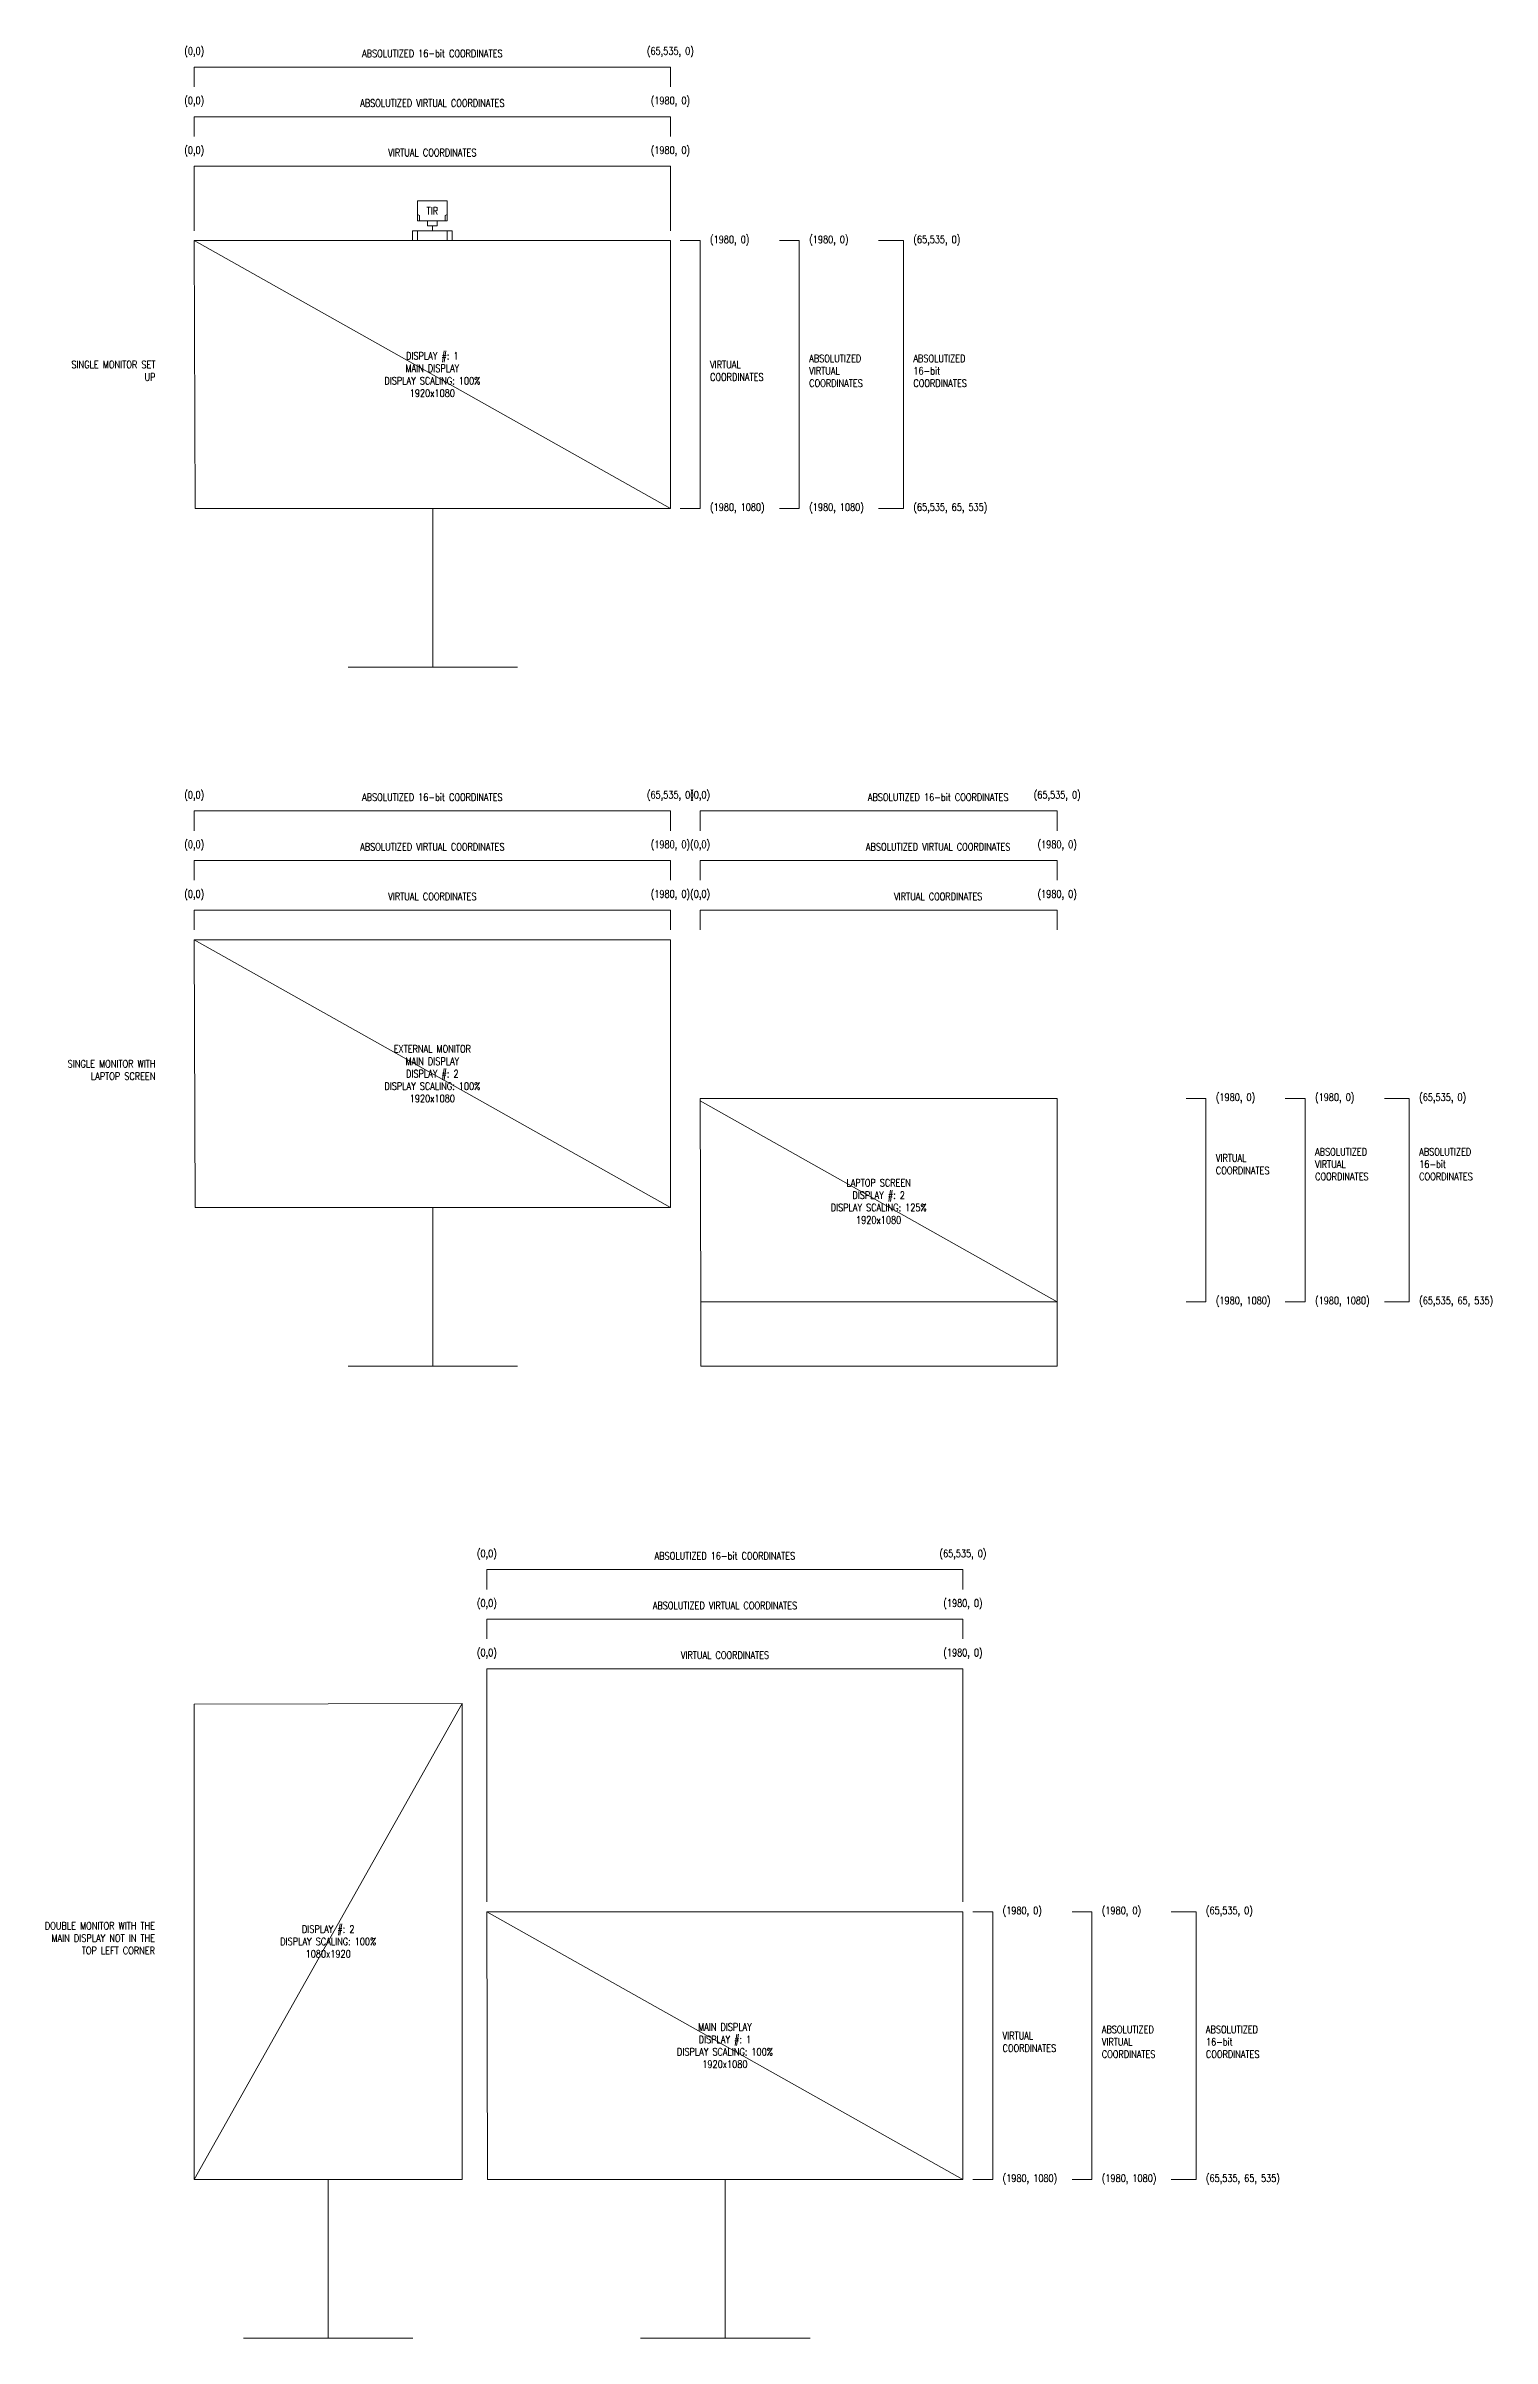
# Model space of a CAD drawing. Header units: inches. Extents: x 1382.6 to 1425.8, y 2000.2 to 2029.1.
# Drawn here: x 1382.57 to 1400.79, y 2000.19 to 2029.08 of the extents above; entities that cross this region are included whole.
import ezdxf

# ---------------------------------------------------------------- set-up
doc = ezdxf.new("R2010")
doc.units = ezdxf.units.IN
doc.header["$MEASUREMENT"] = 0
doc.layers.get('0').update_dxf_attribs({"lineweight": 18})
doc.layers.get('Defpoints').update_dxf_attribs({"color": 140, "lineweight": 18})
doc.styles.add('Annotative', font='romans.shx', dxfattribs={"width": 0.8})

msp = doc.modelspace()

# ---------------------------------------------------------------- linework, layer by layer
for p, q in [((1384.4375, 2028.5625), (1384.4375, 2028.8125)), ((1384.4375, 2028.8125), (1390.4375, 2028.8125)), ((1390.4375, 2028.8125), (1390.4375, 2028.5625)), ((1384.4375, 2027.9375), (1384.4375, 2028.1875)), ((1384.4375, 2028.1875), (1390.4375, 2028.1875)), ((1390.4375, 2028.1875), (1390.4375, 2027.9375)), ((1384.4375, 2026.75), (1384.4375, 2027.5625)), ((1384.4375, 2027.5625), (1390.4375, 2027.5625)), ((1390.4375, 2027.5625), (1390.4375, 2026.75)), ((1387.25, 2026.95291), (1387.27736, 2026.94201)), ((1387.4375, 2026.875), (1387.25, 2026.875)), ((1387.27736, 2026.94201), (1387.27736, 2026.875)), ((1387.375, 2026.875), (1387.375, 2026.8125)), ((1387.4375, 2026.875), (1387.625, 2026.875)), ((1387.5, 2026.875), (1387.5, 2026.8125)), ((1387.625, 2026.95291), (1387.59764, 2026.94201)), ((1387.59764, 2026.94201), (1387.59764, 2026.875)), ((1387.25, 2026.625), (1387.25, 2026.75)), ((1387.375, 2026.8125), (1387.4375, 2026.8125)), ((1387.4375, 2026.8125), (1387.4375, 2026.75)), ((1387.5, 2026.8125), (1387.4375, 2026.8125)), ((1387.625, 2026.625), (1387.625, 2026.75)), ((1390.5625, 2026.625), (1390.8125, 2026.625)), ((1390.8125, 2026.625), (1390.8125, 2023.25)), ((1391.8125, 2026.625), (1392.0625, 2026.625)), ((1392.0625, 2026.625), (1392.0625, 2023.25)), ((1393.0625, 2026.625), (1393.375, 2026.625)), ((1393.375, 2026.625), (1393.375, 2023.25)), ((1387.44238, 2023.25), (1387.44238, 2021.25)), ((1390.8125, 2023.25), (1390.5625, 2023.25)), ((1392.0625, 2023.25), (1391.8125, 2023.25)), ((1393.375, 2023.25), (1393.0625, 2023.25)), ((1387.44238, 2021.25), (1386.375, 2021.25)), ((1387.44238, 2021.25), (1388.50977, 2021.25)), ((1384.4375, 2019.1875), (1384.4375, 2019.4375)), ((1384.4375, 2019.4375), (1390.4375, 2019.4375)), ((1390.4375, 2019.4375), (1390.4375, 2019.1875)), ((1390.8125, 2019.1875), (1390.8125, 2019.4375)), ((1390.8125, 2019.4375), (1395.3125, 2019.4375)), ((1395.3125, 2019.4375), (1395.3125, 2019.1875)), ((1384.4375, 2018.5625), (1384.4375, 2018.8125)), ((1384.4375, 2018.8125), (1390.4375, 2018.8125)), ((1390.4375, 2018.8125), (1390.4375, 2018.5625)), ((1390.8125, 2018.5625), (1390.8125, 2018.8125)), ((1390.8125, 2018.8125), (1395.3125, 2018.8125)), ((1395.3125, 2018.8125), (1395.3125, 2018.5625)), ((1384.4375, 2017.9375), (1384.4375, 2018.1875)), ((1384.4375, 2018.1875), (1390.4375, 2018.1875)), ((1390.4375, 2018.1875), (1390.4375, 2017.9375)), ((1390.8125, 2017.9375), (1390.8125, 2018.1875)), ((1390.8125, 2018.1875), (1395.3125, 2018.1875)), ((1395.3125, 2018.1875), (1395.3125, 2017.9375)), ((1396.9375, 2015.8125), (1397.1875, 2015.8125)), ((1397.1875, 2015.8125), (1397.1875, 2013.25)), ((1398.1875, 2015.8125), (1398.4375, 2015.8125)), ((1398.4375, 2015.8125), (1398.4375, 2013.25)), ((1399.4375, 2015.8125), (1399.75, 2015.8125)), ((1399.75, 2015.8125), (1399.75, 2013.25)), ((1387.44238, 2014.4375), (1387.44238, 2012.4375)), ((1397.1875, 2013.25), (1396.9375, 2013.25)), ((1398.4375, 2013.25), (1398.1875, 2013.25)), ((1399.75, 2013.25), (1399.4375, 2013.25)), ((1387.44238, 2012.4375), (1386.375, 2012.4375)), ((1387.44238, 2012.4375), (1388.50977, 2012.4375)), ((1388.125, 2009.625), (1388.125, 2009.875)), ((1388.125, 2009.875), (1394.125, 2009.875)), ((1394.125, 2009.875), (1394.125, 2009.625)), ((1388.125, 2009), (1388.125, 2009.25)), ((1388.125, 2009.25), (1394.125, 2009.25)), ((1394.125, 2009.25), (1394.125, 2009)), ((1388.125, 2005.6875), (1388.125, 2008.625)), ((1388.125, 2008.625), (1394.125, 2008.625)), ((1394.125, 2008.625), (1394.125, 2005.6875)), ((1394.25, 2005.5625), (1394.5, 2005.5625)), ((1394.5, 2005.5625), (1394.5, 2002.1875)), ((1395.5, 2005.5625), (1395.75, 2005.5625)), ((1395.75, 2005.5625), (1395.75, 2002.1875)), ((1396.75, 2005.5625), (1397.0625, 2005.5625)), ((1397.0625, 2005.5625), (1397.0625, 2002.1875)), ((1386.125, 2002.1875), (1386.125, 2000.1875)), ((1391.12988, 2002.1875), (1391.12988, 2000.1875)), ((1394.5, 2002.1875), (1394.25, 2002.1875)), ((1395.75, 2002.1875), (1395.5, 2002.1875)), ((1397.0625, 2002.1875), (1396.75, 2002.1875)), ((1386.125, 2000.1875), (1385.05762, 2000.1875)), ((1386.125, 2000.1875), (1387.19238, 2000.1875)), ((1391.12988, 2000.1875), (1390.0625, 2000.1875)), ((1391.12988, 2000.1875), (1392.19727, 2000.1875))]:
    msp.add_line(p, q)
for points in [[(1387.25, 2026.875), (1387.25, 2027.125), (1387.4375, 2027.125)], [(1387.625, 2026.875), (1387.625, 2027.125), (1387.4375, 2027.125)], [(1387.1875, 2026.625), (1387.1875, 2026.75), (1387.4375, 2026.75)], [(1387.6875, 2026.625), (1387.6875, 2026.75), (1387.4375, 2026.75)]]:
    msp.add_lwpolyline(points)
for points in [[(1384.44727, 2023.25), (1384.4375, 2026.625), (1390.4375, 2026.625), (1390.4375, 2023.25)], [(1384.44727, 2014.4375), (1384.4375, 2017.8125), (1390.4375, 2017.8125), (1390.4375, 2014.4375)], [(1390.81982, 2013.25), (1390.8125, 2015.8125), (1395.3125, 2015.8125), (1395.3125, 2013.25)], [(1390.81982, 2013.25), (1395.3125, 2013.25), (1395.3125, 2012.4375), (1390.81982, 2012.4375)], [(1384.4375, 2008.17773), (1387.8125, 2008.1875), (1387.8125, 2002.1875), (1384.4375, 2002.1875)], [(1388.13477, 2002.1875), (1388.125, 2005.5625), (1394.125, 2005.5625), (1394.125, 2002.1875)]]:
    msp.add_lwpolyline(points, close=True)
at = {"layer": 'Defpoints'}
for p, q in [((1384.4375, 2026.625), (1390.4375, 2023.25)), ((1384.4375, 2017.8125), (1390.4375, 2014.4375)), ((1390.8125, 2015.78125), (1395.3125, 2013.25)), ((1387.8125, 2008.1875), (1384.4375, 2002.1875)), ((1388.125, 2005.5625), (1394.125, 2002.1875))]:
    msp.add_line(p, q, dxfattribs=at)

# ---------------------------------------------------------------- texts
at = {"char_height": 0.09375, "style": 'Annotative'}
for s, insert, width, attachment_point in [('(0,0)', (1384.4375, 2028.9375), 1, 8), ('ABSOLUTIZED 16-bit COORDINATES', (1387.4375, 2028.9375), 2.7082774, 8), ('(65,535, 0)', (1390.4375, 2028.9375), 1, 8), ('(0,0)', (1384.4375, 2028.3125), 1, 8), ('ABSOLUTIZED VIRTUAL COORDINATES', (1387.4375, 2028.3125), 2.7082774, 8), ('(1980, 0)', (1390.4375, 2028.3125), 1, 8), ('(0,0)', (1384.4375, 2027.6875), 1, 8), ('VIRTUAL COORDINATES', (1387.4375, 2027.6875), 2.7082774, 8), ('(1980, 0)', (1390.4375, 2027.6875), 1, 8), ('TIR', (1387.4375, 2027), 0.237484, 5), ('(1980, 0)', (1390.9375, 2026.625), 1, 4), ('(1980, 0)', (1392.1875, 2026.625), 1, 4), ('(65,535, 0)', (1393.5, 2026.625), 1, 4), ('SINGLE MONITOR SET UP', (1383.94727, 2024.98438), 1.1702164, 6), ('DISPLAY #: 1\\PMAIN DISPLAY\\PDISPLAY SCALING: 100%\\P1920x1080', (1387.4375, 2024.9375), 2.7082774, 5), ('VIRTUAL COORDINATES', (1390.9375, 2024.98438), 0.7788209, 4), ('ABSOLUTIZED VIRTUAL COORDINATES', (1392.1875, 2024.98438), 0.7788209, 4), ('ABSOLUTIZED 16-bit COORDINATES', (1393.5, 2024.98438), 0.7788209, 4), ('(1980, 1080)', (1390.9375, 2023.25), 1, 4), ('(1980, 1080)', (1392.1875, 2023.25), 1, 4), ('(65,535, 65, 535)', (1393.5, 2023.25), 1.3870581, 4), ('(0,0)', (1384.4375, 2019.5625), 1, 8), ('ABSOLUTIZED 16-bit COORDINATES', (1387.4375, 2019.5625), 2.7082774, 8), ('(65,535, 0)', (1390.4375, 2019.5625), 1, 8), ('(0,0)', (1390.8125, 2019.5625), 1, 8), ('ABSOLUTIZED 16-bit COORDINATES', (1393.8125, 2019.5625), 2.7082774, 8), ('(65,535, 0)', (1395.3125, 2019.5625), 1, 8), ('(0,0)', (1384.4375, 2018.9375), 1, 8), ('(1980, 0)', (1390.4375, 2018.9375), 1, 8), ('(0,0)', (1390.8125, 2018.9375), 1, 8), ('(1980, 0)', (1395.3125, 2018.9375), 1, 8), ('ABSOLUTIZED VIRTUAL COORDINATES', (1387.4375, 2018.9375), 2.7082774, 8), ('ABSOLUTIZED VIRTUAL COORDINATES', (1393.8125, 2018.9375), 2.7082774, 8), ('(0,0)', (1384.4375, 2018.3125), 1, 8), ('(1980, 0)', (1390.4375, 2018.3125), 1, 8), ('(0,0)', (1390.8125, 2018.3125), 1, 8), ('(1980, 0)', (1395.3125, 2018.3125), 1, 8), ('VIRTUAL COORDINATES', (1387.4375, 2018.3125), 2.7082774, 8), ('VIRTUAL COORDINATES', (1393.8125, 2018.3125), 2.7082774, 8), ('EXTERNAL MONITOR\\PMAIN DISPLAY\\PDISPLAY #: 2\\PDISPLAY SCALING: 100%\\P1920x1080', (1387.4375, 2016.125), 2.7082774, 5), ('SINGLE MONITOR WITH LAPTOP SCREEN', (1383.94727, 2016.17188), 1.3653417, 6), ('(1980, 0)', (1397.3125, 2015.8125), 1, 4), ('(1980, 0)', (1398.5625, 2015.8125), 1, 4), ('(65,535, 0)', (1399.875, 2015.8125), 1, 4), ('VIRTUAL COORDINATES', (1397.3125, 2014.98438), 0.7788209, 4), ('ABSOLUTIZED VIRTUAL COORDINATES', (1398.5625, 2014.98438), 0.7788209, 4), ('ABSOLUTIZED 16-bit COORDINATES', (1399.875, 2014.98438), 0.7788209, 4), ('LAPTOP SCREEN\\PDISPLAY #: 2\\PDISPLAY SCALING: 125%\\P1920x1080', (1393.0625, 2014.51562), 2.7082774, 5), ('(1980, 1080)', (1397.3125, 2013.25), 1, 4), ('(1980, 1080)', (1398.5625, 2013.25), 1, 4), ('(65,535, 65, 535)', (1399.875, 2013.25), 1.3870581, 4), ('(0,0)', (1388.125, 2010), 1, 8), ('ABSOLUTIZED 16-bit COORDINATES', (1391.125, 2010), 2.7082774, 8), ('(65,535, 0)', (1394.125, 2010), 1, 8), ('(0,0)', (1388.125, 2009.375), 1, 8), ('(1980, 0)', (1394.125, 2009.375), 1, 8), ('ABSOLUTIZED VIRTUAL COORDINATES', (1391.125, 2009.375), 2.7082774, 8), ('(0,0)', (1388.125, 2008.75), 1, 8), ('VIRTUAL COORDINATES', (1391.125, 2008.75), 2.7082774, 8), ('(1980, 0)', (1394.125, 2008.75), 1, 8), ('(1980, 0)', (1394.625, 2005.5625), 1, 4), ('(1980, 0)', (1395.875, 2005.5625), 1, 4), ('(65,535, 0)', (1397.1875, 2005.5625), 1, 4), ('DOUBLE MONITOR WITH THE MAIN DISPLAY NOT IN THE TOP LEFT CORNER', (1383.94238, 2005.22949), 1.6267864, 6), ('DISPLAY #: 2\\PDISPLAY SCALING: 100%\\P1080x1920', (1386.125, 2005.1875), 2.7082774, 5), ('MAIN DISPLAY\\PDISPLAY #: 1\\PDISPLAY SCALING: 100%\\P1920x1080', (1391.125, 2003.875), 2.7082774, 5), ('VIRTUAL COORDINATES', (1394.625, 2003.92188), 0.7788209, 4), ('ABSOLUTIZED VIRTUAL COORDINATES', (1395.875, 2003.92188), 0.7788209, 4), ('ABSOLUTIZED 16-bit COORDINATES', (1397.1875, 2003.92188), 0.7788209, 4), ('(1980, 1080)', (1394.625, 2002.1875), 1, 4), ('(1980, 1080)', (1395.875, 2002.1875), 1, 4), ('(65,535, 65, 535)', (1397.1875, 2002.1875), 1.3870581, 4)]:
    msp.add_mtext(s, dxfattribs=dict(at, insert=insert, width=width, attachment_point=attachment_point))

doc.saveas('drawing.dxf')
